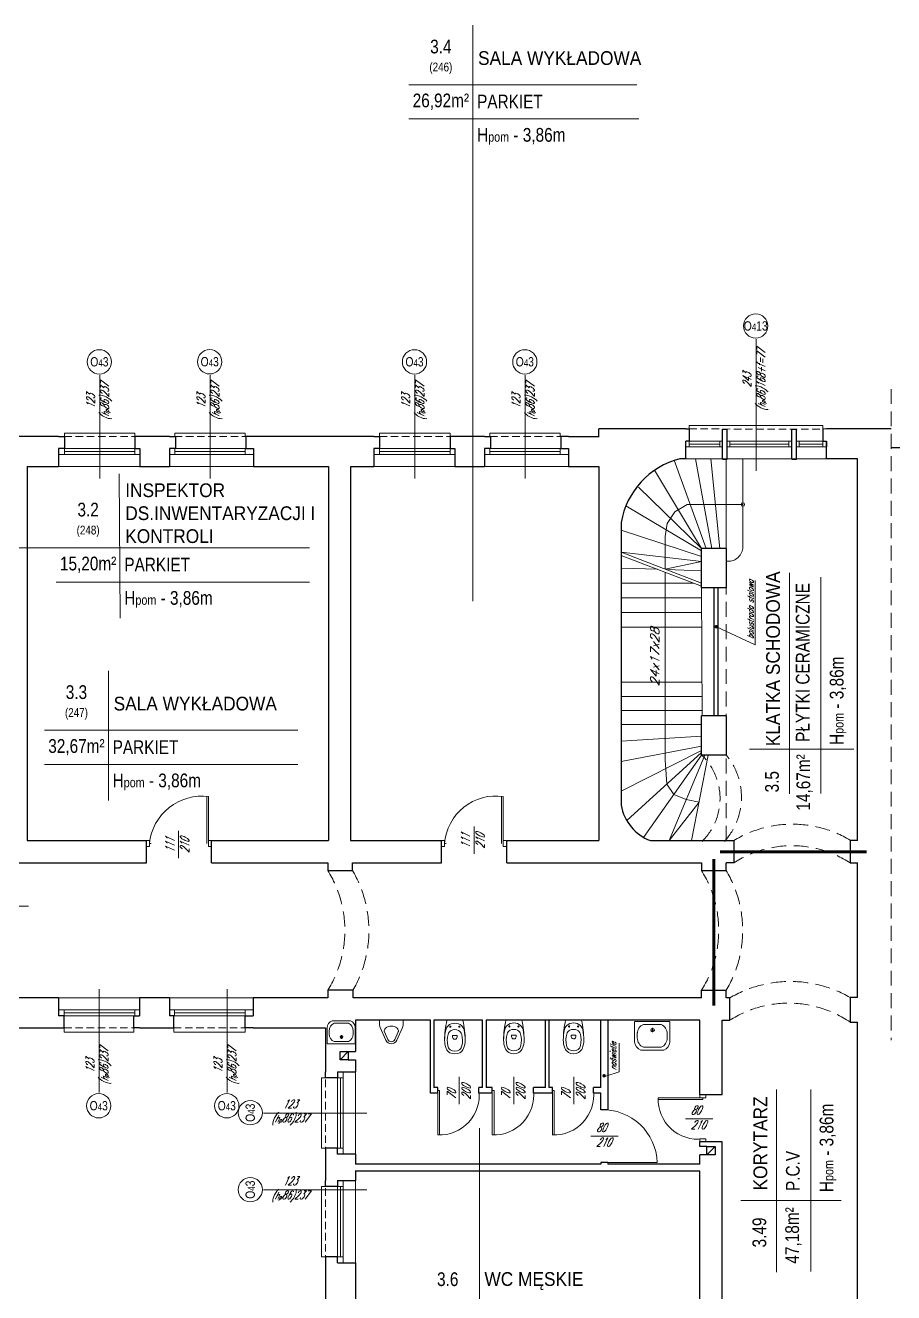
# Model space of a CAD drawing. Header units: millimetres. Extents: x -18485 to 40303, y -22087 to 35064.
# Drawn here: x 6139 to 7619, y -460 to 1698 of the extents above; entities that cross this region are included whole.
import ezdxf

# ---------------------------------------------------------------- set-up
doc = ezdxf.new("R2010")
doc.units = ezdxf.units.MM
doc.linetypes.add('ACAD_ISO12W100', pattern=[21, 12, -3, 0, -3, 0, -3])
doc.linetypes.add('DASHED', pattern=[19.05, 12.7, -6.35])
for name, color, linetype, lineweight in [('01 parter - ściany', 2, 'Continuous', 25), ('03-01_okna', 5, 'Continuous', 15), ('03-02_schody', 6, 'Continuous', 5), ('03_drzwi', 1, 'Continuous', 0), ('04-1_widok', 251, 'Continuous', 5), ('04-2_nad', 251, 'DASHED', 5), ('05-03_opis', 10, 'Continuous', 5), ('07_wyposażenie', 253, 'Continuous', 5), ('21 piętro II - ściany', 2, 'Continuous', 30)]:
    doc.layers.add(name, color=color, linetype=linetype, lineweight=lineweight)
doc.layers.add('powierzchnia korytarzy', color=94, linetype='Continuous')
doc.layers.get('powierzchnia korytarzy').off()
doc.styles.add('ariel', font='arial.ttf', dxfattribs={"width": 0.8})
doc.styles.add('ariel_wym', font='simplex.shx', dxfattribs={"width": 0.65, "oblique": 25})

# ---------------------------------------------------------------- blocks, each defined once
blk = doc.blocks.new('pisuar')
at = {"layer": '07_wyposażenie', "ltscale": 2}
for p, q in [((-0.4, -2.7), (0, 0)), ((0, 0), (40, 0)), ((40.4, -3.1), (40, 0)), ((-0.2, -8.5), (-0.4, -2.7)), ((1.1, -12.4), (-0.2, -8.5)), ((10.9, -34.1), (1.1, -12.4)), ((14.1, -32.7), (8.3, -19.7)), ((31.7, -19.7), (25.9, -32.7)), ((38.9, -12.4), (29.1, -34.1)), ((40.2, -8.5), (38.9, -12.4)), ((38.9, -12.4), (40.2, -8.5)), ((40.2, -8.5), (40.4, -2.7))]:
    blk.add_line(p, q, dxfattribs=at)
for centre, radius, start, end in [((13.4, -18), 5.45, 148.1465, 180), ((13.4, -18), 5.45, 180, 203.6096), ((16.6, -20), 9.14, 123.6901, 148.1465), ((18.6, -23), 12.9, 105.4371, 123.6901), ((20, -27.9), 17.9, 90, 105.4371), ((20, -27.9), 17.9, 74.5629, 90), ((21.4, -23), 12.9, 56.3099, 74.5629), ((23.4, -20), 9.14, 31.8535, 56.3099), ((26.6, -18), 5.45, 0, 31.8535), ((26.6, -18), 5.45, 341.6064, 0), ((20, -30), 10, 204.2952, 270), ((20, -30), 6.45, 204.2952, 270), ((20, -30), 6.45, 270, 335.7048), ((20, -30), 10, 270, 335.7048)]:
    blk.add_arc(centre, radius, start, end, dxfattribs=at)
blk = doc.blocks.new('UMYWALKA')
at = {"layer": '07_wyposażenie', "ltscale": 2}
for p, q in [((-0.2, 59.9), (-0.2, 0)), ((-0.1, 60), (34.7, 60)), ((28.1, 55.5), (18.6, 55.5)), ((4.7, 14.8), (4.7, 44.8)), ((10.7, 29.5), (18.2, 29.5)), ((14.4, 25.7), (14.4, 33.2)), ((43.7, 14.8), (43.7, 44.9)), ((48.7, 49.4), (48.7, 10.1)), ((35.4, 0), (0, 0)), ((28.2, 4.6), (18.7, 4.6))]:
    blk.add_line(p, q, dxfattribs=at)
blk.add_circle((14.4, 29.5), 3, dxfattribs=at)
for centre, radius, start, end in [((20.4, 38.7), 16.9, 89.6663, 158.5578), ((27.9, 38.5), 16.9, 21.6503, 90.3572), ((33, 43.2), 16.9, 21.5609, 85.1722), ((20.2, 21.5), 16.9, 203.3871, 272.094), ((28.1, 21.5), 16.9, 267.9566, 336.6635), ((33.2, 16.7), 16.8, 276.0033, 336.7882)]:
    blk.add_arc(centre, radius, start, end, dxfattribs=at)

msp = doc.modelspace()

# ---------------------------------------------------------------- hatches: boundary and pattern name
at = {"layer": '03_drzwi'}
for points in [[(7320.1, 673.8, 1), (7313.8, 673.8, 1)], [(7128.9, -90.9, 1), (7122.7, -90.9, 1)]]:
    msp.add_hatch(color=256, dxfattribs=at).paths.add_polyline_path(points)

# ---------------------------------------------------------------- linework, layer by layer
at = {"layer": '01 parter - ściany'}
for p, q in [((6196.2, 997.6), (6068.2, 997.6)), ((6385.2, 997.6), (6334.6, 997.6)), ((6733.2, 997.6), (6528.2, 997.6)), ((6922.2, 997.6), (6871.6, 997.6)), ((7065.2, 997.6), (7117.2, 997.6)), ((7264.9, 1010.6), (7116.9, 1010.6)), ((7116.9, 997.6), (7116.9, 1010.6)), ((7327.5, 959.4), (7327.5, 1010.4)), ((7327.5, 1010.4), (7335.5, 1010.4)), ((7335.5, 959.4), (7335.5, 1010.4)), ((7445.5, 959.4), (7445.5, 1010.4)), ((7445.5, 1010.4), (7453.5, 1010.4)), ((7453.5, 959.4), (7453.5, 1010.4)), ((7615.1, 1010.6), (7504.9, 1010.6)), ((6196.2, 977.1), (6196.2, 946.6)), ((6385.2, 977.1), (6385.2, 946.6)), ((6528.2, 977.1), (6528.2, 946.6)), ((6733.2, 977.1), (6733.2, 946.6)), ((6871.6, 977.1), (6871.6, 946.6)), ((6922.2, 977.1), (6922.2, 946.6)), ((7065.2, 977.1), (7065.2, 946.6)), ((7264.9, 959.6), (7264.9, 989.9)), ((7504.9, 990.1), (7504.9, 980.1)), ((7504.9, 959.6), (7504.9, 989.9)), ((7264.9, 959.6), (7254.9, 959.6)), ((7327.5, 959.4), (7335.5, 959.4)), ((7445.5, 959.4), (7453.5, 959.4)), ((7557.9, 959.6), (7504.9, 959.6)), ((7557.9, 309.6), (7557.9, 959.6)), ((6142.9, 946.6), (6142.9, 309.6)), ((6142.9, 946.6), (6196.2, 946.6)), ((6334.6, 946.6), (6385.2, 946.6)), ((6528.2, 946.6), (6655.9, 946.6)), ((6655.9, 946.6), (6655.9, 309.6)), ((6693.9, 946.6), (6693.9, 309.6)), ((6694.2, 946.6), (6733.2, 946.6)), ((6871.6, 946.6), (6922.2, 946.6)), ((7065.2, 946.6), (7116.9, 946.6)), ((7116.9, 946.6), (7116.9, 309.6)), ((7154.9, 851.6), (7154.9, 369.7)), ((7291.9, 740.1), (7291.9, 807.1)), ((7333.9, 807.1), (7291.9, 807.1)), ((7333.9, 807.1), (7333.9, 740.1)), ((7333.9, 740.1), (7291.9, 740.1)), ((7312.9, 740.1), (7312.9, 522.3)), ((7319.6, 740.1), (7319.6, 522.3)), ((7291.9, 455.3), (7291.9, 522.3)), ((7333.9, 522.3), (7291.9, 522.3)), ((7333.9, 522.3), (7333.9, 455.3)), ((7333.9, 455.3), (7291.9, 455.3)), ((6142.9, 309.6), (6345.9, 309.6)), ((6345.9, 271.6), (6345.9, 309.6)), ((6456.9, 309.6), (6655.9, 309.6)), ((6456.9, 271.6), (6456.9, 309.6)), ((6693.9, 309.6), (6848.9, 309.6)), ((6848.9, 271.6), (6848.9, 309.6)), ((6959.9, 309.6), (7116.9, 309.6)), ((6959.9, 271.6), (6959.9, 309.6)), ((7204.7, 309.6), (7346.9, 309.6)), ((7346.9, 309.6), (7346.9, 271.6)), ((7557.9, 309.6), (7544.9, 309.6)), ((7544.9, 309.6), (7544.9, 271.6)), ((6117.9, 271.6), (6345.9, 271.6)), ((6456.9, 271.6), (6654.9, 271.6)), ((6654.9, 271.6), (6654.9, 258.6)), ((6696.9, 271.6), (6848.9, 271.6)), ((6696.9, 258.6), (6696.9, 271.6)), ((6959.9, 271.6), (7291.9, 271.6)), ((7291.9, 271.6), (7291.9, 258.6)), ((7333.9, 258.6), (7333.9, 271.6)), ((7346.9, 271.6), (7333.9, 271.6)), ((7544.9, 271.6), (7557.9, 271.6)), ((7557.9, 42.5), (7557.9, 271.6)), ((6654.9, 258.6), (6696.9, 258.6)), ((7291.9, 258.6), (7333.9, 258.6)), ((6697.9, 54.6), (6654.9, 54.6)), ((6654.9, 54.6), (6654.9, 41.6)), ((6697.9, 41.6), (6697.9, 54.6)), ((7291.9, 41.6), (7291.9, 54.6)), ((7291.9, 54.6), (7333.9, 54.6)), ((7333.9, 41.6), (7333.9, 54.6)), ((6195.9, 41.6), (6118.9, 41.6)), ((6195.9, 41.6), (6195.9, 11.1)), ((6384.9, 41.6), (6334.3, 41.6)), ((6334.3, 41.6), (6334.3, 11.1)), ((6384.9, 41.6), (6384.9, 11.1)), ((6654.9, 41.6), (6527.9, 41.6)), ((6527.9, 41.6), (6527.9, 11.1)), ((7291.9, 41.6), (6697.9, 41.6)), ((7339.9, 41.6), (7333.9, 41.6)), ((7339.9, 3.6), (7339.9, 41.6)), ((7557.9, 42.5), (7544.9, 42.5)), ((7544.9, 42.5), (7544.9, 0.5)), ((6829.9, 3.6), (6701.9, 3.6)), ((6701.9, 3.6), (6701.9, -49.7)), ((6829.9, -120.8), (6829.9, 3.6)), ((6918.7, 3.6), (6835.9, 3.6)), ((6835.9, 3.6), (6835.9, -110.8)), ((6918.7, -110.8), (6918.7, 3.6)), ((7288.9, 3.6), (6924.7, 3.6)), ((6924.7, 3.6), (6924.7, -110.8)), ((7025.7, -110.8), (7025.7, 3.6)), ((7031.7, 3.6), (7031.7, -110.8)), ((7120.4, -110.8), (7120.4, 3.6)), ((7132.4, 3.6), (7132.4, -148.8)), ((7288.9, -123.4), (7288.9, 3.6)), ((7288.9, 3.6), (7288.9, 3.6)), ((7326.9, -123.4), (7326.9, 3.6)), ((7326.9, 3.6), (7339.9, 3.6)), ((7544.9, 0.5), (7557.9, 0.5)), ((7557.9, -958.4), (7557.9, 0.5)), ((6118.9, -9.4), (6195.9, -9.4)), ((6334.3, -9.4), (6384.9, -9.4)), ((6527.9, -9.4), (6650.9, -9.4)), ((6650.9, -9.4), (6650.9, -84.4)), ((6675.9, -63.7), (6675.9, -49.7)), ((6675.9, -49.7), (6689.9, -49.7)), ((6689.9, -49.7), (6675.9, -63.7)), ((6689.9, -63.7), (6675.9, -63.7)), ((6689.9, -49.7), (6689.9, -63.7)), ((6689.9, -49.7), (6701.9, -49.7)), ((6689.9, -63.7), (6701.9, -63.7)), ((6701.9, -63.7), (6701.9, -84.4)), ((6671.4, -84.4), (6701.9, -84.4)), ((6842.5, -120.8), (6829.9, -120.8)), ((6842.5, -110.8), (6835.9, -110.8)), ((6842.5, -120.8), (6842.5, -110.8)), ((6918.7, -110.8), (6912.5, -110.8)), ((6912.5, -120.8), (6912.5, -110.8)), ((6935.3, -120.8), (6912.5, -120.8)), ((6935.3, -110.8), (6924.7, -110.8)), ((6935.3, -120.8), (6935.3, -110.8)), ((7025.7, -110.8), (7005.3, -110.8)), ((7005.3, -120.8), (7005.3, -110.8)), ((7037.6, -120.8), (7005.3, -120.8)), ((7037.6, -110.8), (7031.7, -110.8)), ((7037.6, -120.8), (7037.6, -110.8)), ((7120.4, -110.8), (7107.6, -110.8)), ((7107.6, -120.8), (7107.6, -110.8)), ((7120.4, -120.8), (7107.6, -120.8)), ((7120.4, -148.8), (7120.4, -120.8)), ((7326.9, -123.4), (7288.9, -123.4)), ((7132.4, -148.8), (7120.4, -148.8)), ((7326.9, -203.4), (7288.9, -203.4)), ((7288.9, -211.3), (7288.9, -203.4)), ((7301, -211.3), (7288.9, -211.3)), ((7301, -225.3), (7301, -211.3)), ((7301, -211.3), (7315, -211.3)), ((7301, -225.3), (7315, -211.3)), ((7315, -211.3), (7315, -225.3)), ((7326.9, -563.4), (7326.9, -203.4)), ((6650.9, -224.4), (6650.9, -269.4)), ((6701.9, -224.4), (6671.4, -224.4)), ((6701.9, -224.4), (6701.9, -241.4)), ((7288.9, -241.4), (7288.9, -225.3)), ((7301, -225.3), (7288.9, -225.3)), ((7315, -225.3), (7301, -225.3)), ((7288.9, -253.4), (6701.3, -253.4)), ((7120.4, -241.4), (6701.9, -241.4)), ((6701.9, -253.4), (6701.9, -269.4)), ((7120.4, -238.8), (7120.4, -241.4)), ((7132.4, -238.8), (7120.4, -238.8)), ((7132.4, -238.8), (7132.4, -241.4)), ((7288.9, -241.4), (7132.4, -241.4)), ((7288.9, -563.4), (7288.9, -253.4)), ((6671.4, -269.4), (6701.9, -269.4)), ((6650.9, -409.4), (6650.9, -529.4)), ((6671.4, -409.4), (6701.9, -409.4)), ((6701.9, -409.4), (6701.9, -513.4))]:
    msp.add_line(p, q, dxfattribs=at)
for points in [[(6196.2, 997.6), (6206.2, 997.6), (6206.2, 977.1), (6196.2, 977.1)], [(6336.2, 997.6), (6326.2, 997.6), (6326.2, 977.1), (6334.6, 977.1), (6334.6, 946.6)], [(6385.2, 997.6), (6395.2, 997.6), (6395.2, 977.1), (6385.2, 977.1)], [(6528.2, 997.6), (6515.2, 997.6), (6515.2, 977.1), (6528.2, 977.1)], [(6733.2, 997.6), (6743.2, 997.6), (6743.2, 977.1), (6733.2, 977.1)], [(6873.2, 997.6), (6863.2, 997.6), (6863.2, 977.1), (6871.6, 977.1)], [(6922.2, 997.6), (6932.2, 997.6), (6932.2, 977.1), (6922.2, 977.1)], [(7065.2, 997.6), (7052.2, 997.6), (7052.2, 977.1), (7065.2, 977.1)], [(7264.9, 1010.6), (7270.9, 1010.6), (7270.9, 989.9), (7264.9, 989.9)], [(7504.9, 1010.6), (7498.5, 1010.4), (7498.5, 989.9), (7504.9, 989.9)], [(6195.9, -9.4), (6205.5, -9.4), (6205.5, 11.1), (6195.9, 11.1)], [(6334.3, -9.4), (6324.3, -9.4), (6324.3, 11.1), (6334.3, 11.1)], [(6384.9, -9.4), (6392.6, -9.4), (6392.6, 11.1), (6384.9, 11.1)], [(6527.9, -9.4), (6513.9, -9.4), (6513.9, 11.1), (6527.9, 11.1)], [(6671.4, -84.4), (6671.4, -94.4), (6650.9, -94.4), (6650.9, -84.4)], [(6671.4, -224.4), (6671.4, -214.4), (6650.9, -214.4), (6650.9, -224.4)], [(6671.4, -269.4), (6671.4, -279.4), (6650.9, -279.4), (6650.9, -269.4)], [(6671.4, -409.4), (6671.4, -399.4), (6650.9, -399.4), (6650.9, -409.4)]]:
    msp.add_lwpolyline(points, dxfattribs=at)
for centre, radius, start, end in [((7287.9, 828.7), 135, 104.1634, 170.2378), ((7233.2, 383.9), 79.6, 190.3173, 249.0109)]:
    msp.add_arc(centre, radius, start, end, dxfattribs=at)
at = {"layer": '03-01_okna', "linetype": 'DASHED'}
for p, q in [((6206.2, 997.6), (6326.2, 997.6)), ((6394.2, 997.6), (6514.2, 997.6)), ((6743.2, 997.6), (6863.2, 997.6)), ((6931.2, 997.6), (7051.2, 997.6)), ((7270.9, 1010.6), (7498.5, 1010.4)), ((6205.9, -9.4), (6324.3, -9.4)), ((6392.6, -9.4), (6513.9, -9.4)), ((6650.9, -224.4), (6650.9, -84.4)), ((6650.9, -409.4), (6650.9, -269.4))]:
    msp.add_line(p, q, dxfattribs=at)
at = {"layer": '03-01_okna', "linetype": 'Continuous', "lineweight": 0}
for p, q in [((6196.2, 977.1), (6334.6, 977.1)), ((6206.2, 967.1), (6206.2, 977.1)), ((6206.2, 972.1), (6326.2, 972.1)), ((6326.2, 967.1), (6326.2, 977.1)), ((6385.2, 977.1), (6528.2, 977.1)), ((6394.2, 967.1), (6394.2, 977.1)), ((6394.2, 972.1), (6514.2, 972.1)), ((6514.2, 967.1), (6514.2, 977.1)), ((6733.2, 977.1), (6871.6, 977.1)), ((6743.2, 967.1), (6743.2, 977.1)), ((6743.2, 972.1), (6863.2, 972.1)), ((6863.2, 967.1), (6863.2, 977.1)), ((6922.2, 977.1), (7065.2, 977.1)), ((6931.2, 967.1), (6931.2, 977.1)), ((6931.2, 972.1), (7051.2, 972.1)), ((7051.2, 967.1), (7051.2, 977.1)), ((7327.5, 989.9), (7264.9, 989.9)), ((7327.5, 979.9), (7264.9, 979.9)), ((7270.9, 989.9), (7270.9, 979.9)), ((7323.2, 984.9), (7270.9, 984.9)), ((7323.2, 989.9), (7323.2, 979.9)), ((7343.5, 989.9), (7335.5, 989.9)), ((7335.5, 979.9), (7343.5, 979.9)), ((7340, 989.9), (7340, 979.9)), ((7440.4, 984.8), (7340, 984.9)), ((7423.5, 989.9), (7343.5, 989.9)), ((7343.5, 979.9), (7423.5, 979.9)), ((7433.5, 989.9), (7423.5, 989.9)), ((7423.5, 979.9), (7433.5, 979.9)), ((7445.5, 989.9), (7433.5, 989.9)), ((7445.5, 979.9), (7433.5, 979.9)), ((7440.4, 989.8), (7440.4, 979.8)), ((7445.5, 989.9), (7445.5, 979.9)), ((7453.5, 989.9), (7453.5, 979.9)), ((7504.9, 989.9), (7453.5, 989.9)), ((7504.9, 979.9), (7453.5, 979.9)), ((7458, 989.9), (7458, 979.9)), ((7498.5, 984.9), (7458, 984.9)), ((7498.5, 989.9), (7498.5, 979.9)), ((6196.2, 967.1), (6334.6, 967.1)), ((6196.2, 967.1), (6206.2, 967.1)), ((6334.6, 967.1), (6326.2, 967.1)), ((6385.2, 967.1), (6528.2, 967.1)), ((6385.2, 967.1), (6394.2, 967.1)), ((6528.2, 967.1), (6514.2, 967.1)), ((6733.2, 967.1), (6871.6, 967.1)), ((6733.2, 967.1), (6743.2, 967.1)), ((6922.2, 967.1), (7065.2, 967.1)), ((6922.2, 967.1), (6931.2, 967.1)), ((7065.2, 967.1), (7051.2, 967.1)), ((6195.9, 21.1), (6334.3, 21.1)), ((6195.9, 11.1), (6334.3, 11.1)), ((6195.9, 11.1), (6205.9, 11.1)), ((6205.9, 11.1), (6205.9, 21.1)), ((6205.9, 16.1), (6325.9, 16.1)), ((6325.9, 11.1), (6325.9, 21.1)), ((6334.3, 11.1), (6325.9, 11.1)), ((6384.9, 21.1), (6527.9, 21.1)), ((6384.9, 11.1), (6527.9, 11.1)), ((6384.9, 11.1), (6389.9, 11.1)), ((6393.9, 11.1), (6393.9, 21.1)), ((6393.9, 16.1), (6513.9, 16.1)), ((6527.9, 11.1), (6509.9, 11.1)), ((6513.9, 11.1), (6513.9, 21.1)), ((6671.4, -224.4), (6671.4, -84.4)), ((6681.4, -224.4), (6681.4, -84.4)), ((6681.4, -84.4), (6681.4, -94.4)), ((6681.4, -94.4), (6671.4, -94.4)), ((6676.4, -214.4), (6676.4, -94.4)), ((6681.4, -214.4), (6671.4, -214.4)), ((6681.4, -224.4), (6681.4, -214.4)), ((6671.4, -409.4), (6671.4, -269.4)), ((6681.4, -279.4), (6671.4, -279.4)), ((6676.4, -399.4), (6676.4, -279.4)), ((6681.4, -409.4), (6681.4, -269.4)), ((6681.4, -269.4), (6681.4, -279.4)), ((6681.4, -399.4), (6671.4, -399.4)), ((6681.4, -409.4), (6681.4, -399.4))]:
    msp.add_line(p, q, dxfattribs=at)
for points in [[(7498.5, 1010.4), (7498.5, 1016.4), (7270.9, 1016.6), (7270.9, 1010.6)], [(6326.2, 997.6), (6326.2, 1003.6), (6206.2, 1003.6), (6206.2, 997.6)], [(6514.2, 997.6), (6514.2, 1003.6), (6394.2, 1003.6), (6394.2, 997.6)], [(6863.2, 997.6), (6863.2, 1003.6), (6743.2, 1003.6), (6743.2, 997.6)], [(7051.2, 997.6), (7051.2, 1003.6), (6931.2, 1003.6), (6931.2, 997.6)], [(6205.9, -9.4), (6205.9, -16.7), (6324.3, -16.7), (6324.3, -9.4)], [(6392.6, -9.4), (6392.6, -16.7), (6513.9, -16.7), (6513.9, -9.4)], [(6650.9, -94.4), (6644.2, -94.4), (6644.2, -214.4), (6650.9, -214.4)], [(6650.9, -279.4), (6644.2, -279.4), (6644.2, -399.4), (6650.9, -399.4)]]:
    msp.add_lwpolyline(points, dxfattribs=at)
at = {"layer": '03-02_schody'}
for p, q in [((7299.8, 807.1), (7245.2, 957.3)), ((7264.9, 959.6), (7362.1, 959.6)), ((7281.4, 959.6), (7309.3, 807.1)), ((7323.1, 807.1), (7307.5, 959.6)), ((7333.9, 807.1), (7333.9, 959.6)), ((7362.1, 959.6), (7362.1, 807.1)), ((7291.9, 807.1), (7211.5, 940.6)), ((7291.9, 807.1), (7184.5, 911.7)), ((7291.9, 803), (7163, 879.9)), ((7233.3, 849.7), (7246.5, 869.5)), ((7246.5, 869.5), (7267.6, 881.9)), ((7267.6, 881.9), (7362.1, 881.9)), ((7229.9, 827.3), (7233.3, 849.7)), ((7291.9, 793.5), (7154.9, 838.5)), ((7229.9, 807.1), (7229.9, 827.3)), ((7291.9, 785.1), (7154.9, 800.7)), ((7154.9, 800.7), (7291.9, 748.2)), ((7229.9, 772), (7229.9, 807.1)), ((7154.9, 795.3), (7291.9, 742.9)), ((7229.9, 772), (7291.9, 785.1)), ((7154.9, 773.7), (7216.9, 771.6)), ((7229.9, 447.1), (7229.9, 766.6)), ((7232.2, 771.1), (7291.9, 769.1)), ((7154.9, 748.2), (7277.9, 748.2)), ((7292, 740.1), (7292.9, 522.3)), ((7154.9, 723.2), (7291.9, 723.2)), ((7154.9, 698.2), (7291.9, 698.2)), ((7154.9, 673.2), (7291.9, 673.2)), ((7154.9, 579.2), (7291.9, 579.2)), ((7154.9, 555.2), (7291.9, 555.2)), ((7291.9, 531.2), (7154.9, 531.2)), ((7291.4, 507.1), (7154.9, 507.1)), ((7291.9, 487.2), (7154.9, 479)), ((7291.9, 470.2), (7154.9, 444.2)), ((7291.9, 463.2), (7154.9, 394)), ((7291.9, 459.8), (7164.4, 343.9)), ((7291.9, 455.3), (7193.2, 315.1)), ((7297.3, 455.3), (7236.7, 309.6)), ((7303.3, 455.3), (7274.9, 309.6)), ((7229.9, 447.1), (7232.6, 405.9)), ((7232.6, 405.9), (7244.6, 388.2)), ((7287.6, 375.1), (7236.7, 309.6)), ((7244.6, 388.2), (7265.7, 379.4)), ((7265.7, 379.4), (7287.6, 375.1))]:
    msp.add_line(p, q, dxfattribs=at)
msp.add_circle((7362.1, 881.9), 3, dxfattribs=at)
msp.add_arc((7337.4, 810.1), 24.9, 261.991, 353.0674, dxfattribs=at)
at = {"layer": '03_drzwi'}
for p, q in [((7383.2, 643.1), (7383.2, 752.8)), ((7317.5, 673.5), (7383.2, 643.1)), ((6448.9, 304.6), (6448.9, 384.6)), ((6451.9, 304.6), (6451.9, 384.6)), ((6451.9, 304.6), (6451.9, 384.6)), ((6951, 304.6), (6951, 384.6)), ((6954, 304.6), (6954, 384.6)), ((6954, 304.6), (6954, 384.6)), ((6400.6, 279.8), (6400.6, 326.5)), ((6904.2, 287.1), (6904.2, 333.7)), ((6350.9, 309.6), (6345.9, 309.6)), ((6350.9, 299.6), (6350.9, 309.6)), ((6353.9, 304.6), (6350.9, 304.6)), ((6456.9, 309.6), (6451.9, 309.6)), ((6451.9, 309.6), (6451.9, 299.6)), ((6853.9, 309.6), (6848.9, 309.6)), ((6853.9, 299.6), (6853.9, 309.6)), ((6856.9, 304.6), (6853.9, 304.6)), ((6959, 309.6), (6954, 309.6)), ((6954, 309.6), (6954, 299.6)), ((7333.9, 309.6), (7346.9, 309.6)), ((6345.9, 299.6), (6350.9, 299.6)), ((6451.9, 299.6), (6456.9, 299.6)), ((6848.9, 299.6), (6853.9, 299.6)), ((6954, 299.6), (6959, 299.6)), ((7151.4, -35.2), (7151.4, -84.4)), ((7126.9, -92.2), (7151.4, -84.4)), ((6879, -139.2), (6879, -92.5)), ((6971.8, -139.2), (6971.8, -92.5)), ((7074.1, -139.2), (7074.1, -92.5)), ((7288.9, -98.4), (7288.9, -93.4)), ((6842.5, -110.8), (6842.5, -120.8)), ((6842.5, -115.8), (6842.5, -191.6)), ((6845.5, -115.8), (6842.5, -115.8)), ((6845.5, -115.8), (6845.4, -191.7)), ((6912.5, -120.8), (6912.5, -110.8)), ((6935.3, -110.8), (6935.3, -120.8)), ((6935.3, -115.8), (6935.3, -191.6)), ((6938.3, -115.8), (6935.3, -115.8)), ((6938.3, -115.8), (6938.3, -191.7)), ((7005.3, -120.8), (7005.3, -110.8)), ((7032.6, -110.8), (7037.6, -110.8)), ((7032.6, -120.8), (7037.6, -120.8)), ((7037.6, -110.8), (7037.6, -120.8)), ((7037.6, -115.8), (7037.6, -191.6)), ((7040.6, -115.8), (7037.6, -115.8)), ((7040.6, -115.8), (7040.6, -191.7)), ((7107.6, -120.8), (7107.6, -110.8)), ((7107.6, -110.8), (7112.6, -110.8)), ((7112.6, -120.8), (7107.6, -120.8)), ((7293.9, -128.4), (7218.1, -128.4)), ((7288.9, -123.4), (7288.9, -128.4)), ((7298.9, -128.4), (7288.9, -128.4)), ((7293.9, -131.4), (7293.9, -128.4)), ((7298.9, -123.4), (7298.9, -128.4)), ((7293.9, -131.4), (7218.1, -131.4)), ((7264.4, -164.2), (7311, -164.2)), ((7103.1, -193.8), (7149.8, -193.8)), ((7288.9, -203.4), (7288.9, -198.4)), ((7288.9, -198.4), (7298.9, -198.4)), ((7298.9, -198.4), (7298.9, -203.4)), ((7126.4, -238.8), (7216.4, -238.8))]:
    msp.add_line(p, q, dxfattribs=at)
for centre, radius, start, end in [((6440.5, 295.2), 90.1, 82.7529, 174.0111), ((6941.3, 297.9), 87.7, 81.6781, 175.5908), ((6845.4, -124.1), 67.6, 267.5002, 7.053), ((6938.2, -124.1), 67.6, 267.5002, 7.053), ((7040.5, -124.1), 67.6, 267.5002, 7.053), ((7285.6, -131.3), 67.6, 177.5002, 277.053), ((7123.4, -241.8), 93.1, 1.8493, 91.8476)]:
    msp.add_arc(centre, radius, start, end, dxfattribs=at)
at = {"layer": '04-1_widok'}
for p, q in [((7504.9, 959.6), (7264.9, 959.6)), ((6196.2, 946.6), (6334.6, 946.6)), ((6385.2, 946.6), (6528.2, 946.6)), ((6733.2, 946.6), (6871.6, 946.6)), ((6922.2, 946.6), (7065.2, 946.6)), ((6195.9, 41.6), (6334.3, 41.6)), ((6384.9, 41.6), (6527.9, 41.6)), ((6701.9, -224.4), (6701.9, -84.4)), ((6701.9, -409.4), (6701.9, -269.4))]:
    msp.add_line(p, q, dxfattribs=at)
at = {"layer": '04-2_nad', "ltscale": 2}
msp.add_line((7333.9, 309.6), (7333.9, 959.6), dxfattribs=at)
for centre, radius, start, end in [((7220.6, 381.4), 102.8, 314.6725, 46.0166), ((7247.9, 383.5), 112, 317.794, 39.852), ((7446.6, 145.9), 191.7, 59.1565, 121.3551), ((7445.9, 118.5), 182.4, 57.1197, 122.8804), ((6491.6, 156.6), 192.5, 328.0124, 31.9877), ((6522.6, 155.9), 202.4, 329.9843, 30.5124), ((7128.6, 156.6), 192.5, 328.0124, 31.9876), ((7162.2, 156.6), 199.7, 329.2851, 30.7149), ((7443.2, -134.5), 204.2, 60.1137, 120.3805), ((7440.1, -153.4), 186.2, 55.728, 122.5304)]:
    msp.add_arc(centre, radius, start, end, dxfattribs=at)
at = {"layer": '05-03_opis'}
for p, q in [((6902.1, 1698), (6902.1, 717.4)), ((6793.1, 1596.8), (7181.7, 1596.8)), ((6793.1, 1538.5), (7184.9, 1538.5)), ((6299.5, 934.3), (6300.9, 688.4)), ((5984, 808.2), (6623.7, 808.2)), ((7441.5, 389.4), (7441.5, 765.6)), ((7495.1, 389.9), (7495.1, 758.1)), ((6192, 749.9), (6623.7, 749.9)), ((6281, 598.5), (6281, 377.6)), ((6172.1, 497.4), (6603.8, 497.4)), ((7373.3, 465.2), (7551.1, 465.2)), ((6172.1, 439), (6603.8, 439)), ((5654, 197.7), (6145.1, 197.7)), ((7419.5, -425.1), (7419.5, -114.1)), ((7477.9, -424), (7477.9, -114.1)), ((6913.7, -180.2), (6913.7, -588.3)), ((7358.8, -303.4), (7530, -303.4))]:
    msp.add_line(p, q, dxfattribs=at)
at = {"layer": '05-03_opis', "lineweight": 0}
for p, q in [((7384.7, 939.1), (7384.7, 1163.3)), ((6266.2, 926.2), (6266.2, 1102.2)), ((6454.2, 926.2), (6454.2, 1102.3)), ((6803.2, 926.2), (6803.2, 1102.2)), ((6991.2, 926.2), (6991.2, 1102.2)), ((6265.1, 56.7), (6265.1, -119.3)), ((6483.3, 56.7), (6483.3, -119.3)), ((6721.6, -154.4), (6545.5, -154.4)), ((6721.6, -285.4), (6545.5, -285.4))]:
    msp.add_line(p, q, dxfattribs=at)
at = {"layer": '05-03_opis', "linetype": 'DASHED', "ltscale": 2}
msp.add_line((7615.1, 1078.6), (7615.1, -30.4), dxfattribs=at)
at = {"layer": '05-03_opis', "linetype": 'ACAD_ISO12W100', "ltscale": 5, "const_width": 5}
for points in [[(7312.9, 278.3), (7312.9, 28.2)], [(7323.1, 290.6), (7573.4, 290.6)]]:
    msp.add_lwpolyline(points, dxfattribs=at)
at = {"layer": '05-03_opis', "lineweight": 0}
for centre in [(7384.2, 1186), (6265.7, 1124.9), (6453.7, 1125), (6802.7, 1124.9), (6990.7, 1124.9), (6264.6, -142), (6482.8, -142), (6522.8, -153.9), (6522.8, -284.9)]:
    msp.add_circle(centre, 20.7, dxfattribs=at)
at = {"layer": '07_wyposażenie', "ltscale": 2}
for p, q in [((6849.6, 3.6), (6876.8, 3.6)), ((6954.7, 3.6), (6981.9, 3.6)), ((7060.2, 3.6), (7087.4, 3.6)), ((7177.8, 1.4), (7177.8, -33.5)), ((7177.9, 1.4), (7237.8, 1.5)), ((7237.8, -34.2), (7237.8, 1.2)), ((6862.3, -7.3), (6865.2, -7.3)), ((6863.7, -8.7), (6863.7, -5.8)), ((6880.7, -7.3), (6877.8, -7.3)), ((6879.2, -8.7), (6879.2, -5.8)), ((6962.8, -6.9), (6965.7, -6.9)), ((6964.3, -8.3), (6964.3, -5.4)), ((6981.2, -6.9), (6978.3, -6.9)), ((6979.8, -8.3), (6979.8, -5.4)), ((7064.6, -6.9), (7067.5, -6.9)), ((7066, -8.3), (7066, -5.4)), ((7083, -6.9), (7080.1, -6.9)), ((7081.5, -8.3), (7081.5, -5.4)), ((7182.4, -26.9), (7182.4, -17.4)), ((7223.1, -3.5), (7193, -3.4)), ((7212.1, -13.2), (7204.6, -13.2)), ((7208.4, -9.4), (7208.4, -16.9)), ((7233.3, -26.9), (7233.3, -17.4)), ((7223, -42.4), (7193, -42.4)), ((7188.4, -47.4), (7227.8, -47.4))]:
    msp.add_line(p, q, dxfattribs=at)
for points in [[(6856.5, -44.3, -0.091012), (6854, -30.2, -0.04468), (6855.8, -13.1, -0.150678), (6859.8, -5.8, -0.380316), (6883.1, -5.8, -0.150678), (6887.1, -13.1, -0.04468), (6889, -30.3, -0.091012), (6886.4, -44.3, -0.171854), (6880, -51.6, -0.258868), (6862.9, -51.6, -0.171854)], [(6877.8, -13.9, -0.228329), (6883.1, -20.4, -0.112012), (6883.5, -39.8, -0.161795), (6879.6, -46.5, -0.320353), (6863.4, -46.5, -0.161795), (6859.5, -39.8, -0.112012), (6859.9, -20.4, -0.228329), (6865.1, -13.8, -0.236897)], [(6957.1, -43.9, -0.091012), (6954.5, -29.9, -0.04468), (6956.4, -12.7, -0.150678), (6960.4, -5.4, -0.380316), (6983.6, -5.4, -0.150678), (6987.7, -12.7, -0.04468), (6989.5, -29.9, -0.091012), (6986.9, -43.9, -0.171854), (6980.5, -51.2, -0.258868), (6963.5, -51.2, -0.171854)], [(6978.3, -13.5, -0.228329), (6983.6, -20, -0.112012), (6984, -39.4, -0.161795), (6980.1, -46.1, -0.320353), (6963.9, -46.1, -0.161795), (6960, -39.4, -0.112012), (6960.4, -20, -0.228329), (6965.7, -13.5, -0.236897)], [(7058.8, -43.9, -0.091012), (7056.2, -29.9, -0.04468), (7058.1, -12.7, -0.150678), (7062.1, -5.4, -0.380316), (7085.4, -5.4, -0.150678), (7089.4, -12.7, -0.04468), (7091.2, -29.9, -0.091012), (7088.7, -43.9, -0.171854), (7082.3, -51.2, -0.258868), (7065.2, -51.2, -0.171854)], [(7080.1, -13.5, -0.228329), (7085.3, -20, -0.112012), (7085.7, -39.4, -0.161795), (7081.8, -46.1, -0.320353), (7065.6, -46.1, -0.161795), (7061.7, -39.4, -0.112012), (7062.1, -20, -0.228329), (7067.4, -13.5, -0.236897)]]:
    msp.add_lwpolyline(points, format="xyb", close=True, dxfattribs=at)
for points in [[(6875.3, -24.7), (6875.3, -22.1), (6867.5, -22.1), (6867.5, -24.7, 1), (6875.3, -24.7, 1)], [(6975.9, -24.4), (6975.9, -21.7), (6968.1, -21.7), (6968.1, -24.3, 1), (6975.9, -24.4, 1)], [(7077.6, -24.4), (7077.6, -21.7), (7069.8, -21.7), (7069.8, -24.3, 1), (7077.6, -24.4, 1)]]:
    msp.add_lwpolyline(points, format="xyb", dxfattribs=at)
for centre, radius in [((6863.7, -7.3), 1), ((6879.2, -7.3), 1), ((6964.3, -6.9), 1), ((6979.8, -6.9), 1), ((7066, -6.9), 1), ((7081.5, -6.9), 1), ((7208.4, -13.2), 3)]:
    msp.add_circle(centre, radius, dxfattribs=at)
for centre, radius, start, end in [((6999.7, -30.3), 145.7, 166.6946, 179.9806), ((6743.3, -30.2), 145.7, 359.9806, 13.2666), ((7100.2, -29.9), 145.7, 166.6946, 179.9806), ((6843.8, -29.8), 145.7, 359.9806, 13.2666), ((7202, -29.9), 145.7, 166.6946, 179.9806), ((6945.5, -29.8), 145.7, 359.9806, 13.2666), ((7199.2, -19.2), 16.9, 111.4422, 180.3337), ((7216.3, -19), 16.9, 357.906, 66.6129), ((7194.6, -31.7), 16.9, 184.8278, 248.4391), ((7199.3, -26.7), 16.9, 179.6428, 248.3497), ((7216.3, -26.9), 16.9, 293.3365, 2.0434), ((7221.1, -32), 16.8, 293.2118, 353.9967)]:
    msp.add_arc(centre, radius, start, end, dxfattribs=at)
at = {"layer": '21 piętro II - ściany'}
msp.add_line((7694.6, 978.6), (7615.1, 978.6), dxfattribs=at)

# ---------------------------------------------------------------- block references
at = {"layer": '01 parter - ściany', "xscale": 0.7999999999992724, "yscale": 0.7999999999992724, "zscale": 0.7999999999992724, "rotation": 90}
msp.add_blockref('UMYWALKA', (6701.8, -36.4), dxfattribs=at)
at = {"layer": 'powierzchnia korytarzy'}
msp.add_blockref('pisuar', (6743.2, 3.6), dxfattribs=at)

# ---------------------------------------------------------------- texts
at = {"layer": '03_drzwi', "rotation": 90, "style": 'ariel_wym'}
for s, insert, char_height, width, attachment_point in [('balustrada stalowa', (7370.2, 652.7), 10, 131.796, 1), ('111\\P210', (6922.1, 296), 15, 160.59, 7), ('111\\P210', (6418.5, 288.7), 15, 160.59, 7), ('naświetle  ', (7136.3, -81.5), 10, 131.796, 1), ('70\\P200', (6878.2, -131.4), 15, 160.59, 4), ('70\\P200', (6971, -131.4), 15, 160.59, 4), ('70\\P200', (7073.3, -131.4), 15, 160.59, 4)]:
    msp.add_mtext(s, dxfattribs=dict(at, insert=insert, char_height=char_height, width=width, attachment_point=attachment_point))
at = {"layer": '03_drzwi', "char_height": 15, "width": 160.59, "attachment_point": 7, "style": 'ariel_wym'}
for insert in [(7273.3, -182.1), (7112.1, -211.6)]:
    msp.add_mtext('80\\P210', dxfattribs=dict(at, insert=insert))
at = {"layer": '05-03_opis', "style": 'ariel'}
for s, insert, char_height, width, attachment_point in [('{\\fArial|b0|i0|c238|p34;3.4\\P\\H0.6404x;(246)}', (6847.6, 1644.3), 23.423, 108.913, 5), ('\\W0.9;{\\fArial|b0|i0|c238|p34;SALA WYKŁADOWA}', (6911, 1642.1), 23.423, 356.637, 4), ('{\\fArial|b0|i0|c238|p34;26,92m²}', (6847.6, 1567.9), 23.423, 108.913, 5), (' PARKIET', (6902.1, 1568.2), 23.42, 322.789, 4), ('{\\fArial|b0|i0|c238|p34; H\\H0.7x;pom\\H1.429x; - 3,86m}', (6902.1, 1509), 23.423, 322.789, 4), ('\\W0.9;{\\fArial|b0|i0|c238|p34;INSPEKTOR DS.INWENTARYZACJI I \\PKONTROLI}', (6309.8, 867), 23.423, 356.637, 4), ('{\\fArial|b0|i0|c238|p34;3.2\\P\\H0.6404x;(248)}', (6246.5, 855.7), 23.423, 108.913, 5), ('{\\fArial|b0|i0|c238|p34;15,20m²}', (6246.5, 779.3), 23.423, 108.913, 5), (' PARKIET', (6300.9, 779.6), 23.42, 322.789, 4), ('{\\fArial|b0|i0|c238|p34; H\\H0.7x;pom\\H1.429x; - 3,86m}', (6300.9, 720.4), 23.423, 322.789, 4), ('{\\fArial|b0|i0|c238|p34;3.3\\P\\H0.6404x;(247)}', (6226.6, 544.9), 23.423, 108.913, 5), ('\\W0.9;{\\fArial|b0|i0|c238|p34;SALA WYKŁADOWA}', (6290, 542.7), 23.423, 356.637, 4), ('{\\fArial|b0|i0|c238|p34;32,67m²}', (6226.6, 468.5), 23.423, 108.913, 5), (' PARKIET', (6281, 468.7), 23.42, 322.789, 4), ('{\\fArial|b0|i0|c238|p34; H\\H0.7x;pom\\H1.429x; - 3,86m}', (6281, 409.6), 23.423, 322.789, 4), ('{\\fArial|b0|i0|c238|p34;3.6}', (6859.3, -437.5), 23.423, 108.913, 5), ('\\W0.9;{\\fArial|b0|i0|c238|p34;WC MĘSKIE}', (6921.9, -440.6), 23.423, 356.637, 4)]:
    msp.add_mtext(s, dxfattribs=dict(at, insert=insert, char_height=char_height, width=width, attachment_point=attachment_point))
at = {"layer": '05-03_opis', "lineweight": 0, "attachment_point": 5}
for s, insert, char_height, width, style in [('O{\\H0.7576x;4}13', (7384.2, 1186), 15.84, 75.194, 'ariel'), ('O{\\H0.7576x;4}3', (6265.7, 1124.9), 15.84, 75.194, 'ariel'), ('O{\\H0.7576x;4}3', (6453.7, 1125), 15.84, 75.194, 'ariel'), ('O{\\H0.7576x;4}3', (6802.7, 1124.9), 15.84, 75.194, 'ariel'), ('O{\\H0.7576x;4}3', (6990.7, 1124.9), 15.84, 75.194, 'ariel'), ('O{\\H0.7576x;4}3', (6264.6, -142), 15.84, 75.194, 'ariel'), ('O{\\H0.7576x;4}3', (6482.8, -142), 15.84, 75.194, 'ariel'), ('123\\P({\\H0.8333x;h\\H0.6x;p}86)237', (6590.4, -153.3), 14.4, 62.661, 'ariel_wym'), ('123\\P({\\H0.8333x;h\\H0.6x;p}86)237', (6590.4, -284.3), 14.4, 62.661, 'ariel_wym')]:
    msp.add_mtext(s, dxfattribs=dict(at, insert=insert, char_height=char_height, width=width, style=style))
at = {"layer": '05-03_opis', "lineweight": 0, "attachment_point": 5, "rotation": 90}
for s, insert, char_height, width, style in [('243\\P({\\H0.8333x;h\\H0.6x;p}86)168+f=77', (7383.6, 1093.8), 14.4, 62.661, 'ariel_wym'), ('123\\P({\\H0.8333x;h\\H0.6x;p}86)237', (6265.2, 1057.4), 14.4, 62.661, 'ariel_wym'), ('123\\P({\\H0.8333x;h\\H0.6x;p}86)237', (6453.2, 1057.4), 14.4, 62.661, 'ariel_wym'), ('123\\P({\\H0.8333x;h\\H0.6x;p}86)237', (6802.2, 1057.4), 14.4, 62.661, 'ariel_wym'), ('123\\P({\\H0.8333x;h\\H0.6x;p}86)237', (6990.2, 1057.4), 14.4, 62.661, 'ariel_wym'), ('{\\W1;24x17x28}', (7212.2, 622), 15, 55, 'ariel_wym'), ('123\\P({\\H0.8333x;h\\H0.6x;p}86)237', (6264, -74.5), 14.4, 62.661, 'ariel_wym'), ('123\\P({\\H0.8333x;h\\H0.6x;p}86)237', (6482.2, -74.5), 14.4, 62.661, 'ariel_wym'), ('O{\\H0.7576x;4}3', (6522.8, -153.9), 15.84, 75.194, 'ariel'), ('O{\\H0.7576x;4}3', (6522.8, -284.9), 15.84, 75.194, 'ariel')]:
    msp.add_mtext(s, dxfattribs=dict(at, insert=insert, char_height=char_height, width=width, style=style))
at = {"layer": '05-03_opis', "char_height": 23.423, "rotation": 90, "style": 'ariel'}
for s, insert, width, attachment_point in [('\\W0.9;{\\fArial|b0|i0|c238|p34;KLATKA SCHODOWA}', (7413.8, 470.3), 356.637, 4), ('{\\fArial|b0|i0|c238|p34;PŁYTKI CERAMICZNE}', (7464.4, 477.7), 322.789, 4), ('{\\fArial|b0|i0|c238|p34; H\\H0.7x;pom\\H1.429x; - 3,86m}', (7524.6, 465.2), 322.789, 4), ('{\\fArial|b0|i0|c238|p34;14,67m²}', (7467.4, 408.6), 108.913, 5), ('{\\fArial|b0|i0|c238|p34;3.5}', (7412, 409.8), 108.913, 5), ('\\W0.9;{\\fArial|b0|i0|c238|p34;KORYTARZ}', (7392.2, -286.3), 356.637, 4), ('{\\fArial|b0|i0|c238|p34; H\\H0.7x;pom\\H1.429x; - 3,86m}', (7507.3, -296.3), 322.789, 4), ('{\\fArial|b0|i0|c238|p34;P.C.V}', (7447.6, -287.2), 322.789, 4), ('{\\fArial|b0|i0|c238|p34;47,18m²}', (7448.4, -362.8), 108.913, 5), ('{\\fArial|b0|i0|c238|p34;3.49}', (7390.5, -357.8), 108.913, 5)]:
    msp.add_mtext(s, dxfattribs=dict(at, insert=insert, width=width, attachment_point=attachment_point))

doc.saveas('drawing.dxf')
